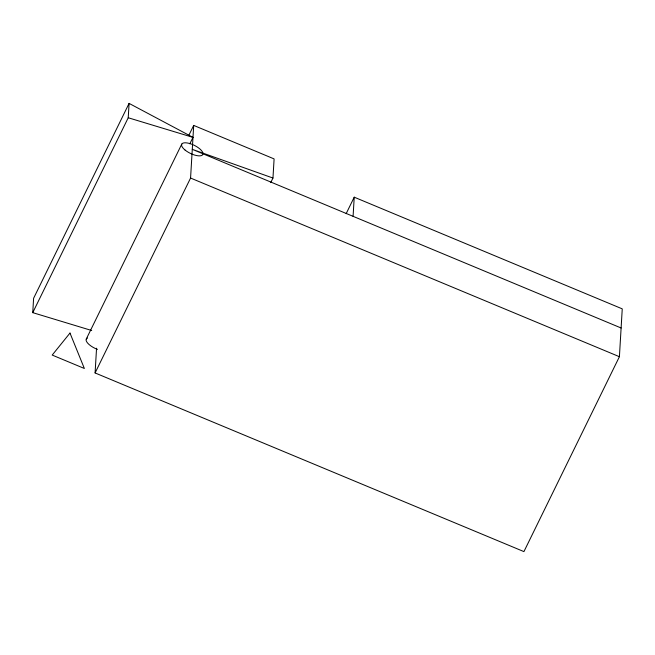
<?xml version="1.0" encoding="UTF-8"?>
<svg xmlns="http://www.w3.org/2000/svg" width="655" height="655" viewBox="0 0 655 655"><rect width="100%" height="100%" fill="white"/><g stroke="black" fill="none" stroke-linecap="round" stroke-linejoin="round"><path stroke-width="0.98" d="M91.7 330.513L32.75 312.648L33.602 298.295L129.084 103.392L192.988 137.37L189.852 143.772M346.159 213.661L354.224 197.188L622.25 308.857L619.409 356.705L523.926 551.608L95.09 372.949L96.555 348.198M32.75 312.648L128.233 117.753L129.084 103.392M95.09 372.949L190.572 178.045L193.7 125.408L274.101 158.911L272.963 178.045L270.728 182.622M353.086 216.33L354.224 197.188M86.304 338.971L181.787 144.067M188.763 135.47L193.7 125.408M128.233 117.753L192.988 137.37M272.963 178.045L192.275 149.332L621.112 327.991M190.572 178.045L619.409 356.705M97.472 349.402A11.741 4.479 26.1 0 1 87.672 343.122A11.741 4.479 26.1 0 1 87.516 338.021M69.987 333.067L52.203 355.075L84.364 368.478L69.987 333.067M185.103 150.077A11.741 4.479 26.1 0 0 202.763 154.596A11.741 4.479 26.1 0 0 188.959 143.33A11.741 4.479 26.1 0 0 185.103 150.077"/></g></svg>
